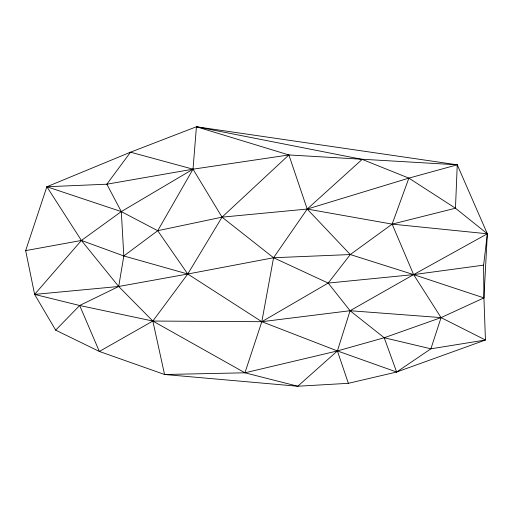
<?xml version="1.0" encoding="UTF-8"?>
<svg xmlns="http://www.w3.org/2000/svg" width="513" height="513" viewBox="0 0 513 513"><rect width="100%" height="100%" fill="white"/><g stroke="black" fill="none" stroke-linecap="round" stroke-linejoin="round"><path stroke-width="0.77" d="M457.25 164.808L455.467 208.22L487.35 233.787L483.932 297.893L485.445 340.023L396.652 372.028L348.372 383.32L297.758 386.238L164.558 374.496L99.362 351.456L55.673 330.148L34.615 294.404L25.65 250.626L46.869 186.751L130.52 152.188L196.428 126.762L457.25 164.808L487.35 233.787L483.592 265.15L483.932 297.893L441.065 317.611L384.199 337.746L337.4 350.937L244.938 372.804L164.558 374.496L152.842 321.048L118.683 286.485L81.407 240.456L46.869 186.751L106.839 184.205L193.023 169.181L288.883 154.952L457.25 164.808L408.874 178.126L307.21 209.06L222.039 217.153L157.715 230.709L123.825 255.955L118.683 286.485L79.669 305.504L55.673 330.148M483.932 297.893L413.613 274.609L350.283 254.551L273.564 257.738L187.758 274.013L157.715 230.709L193.023 169.181L196.428 126.762L362.165 159.389L408.874 178.126L455.467 208.22L392.137 224.123L350.283 254.551L328.179 283.073L261.816 321.702L152.842 321.048L79.669 305.504L34.615 294.404L81.407 240.456L121.299 211.593L193.023 169.181L222.039 217.153L273.564 257.738L328.179 283.073L350.084 310.718L384.199 337.746L430.894 348.814L485.445 340.023L441.065 317.611L350.084 310.718L261.816 321.702L187.758 274.013L123.825 255.955L81.407 240.456L25.65 250.626M196.428 126.762L288.883 154.952L307.21 209.06L392.137 224.123L487.35 233.787L413.613 274.609L350.084 310.718L337.4 350.937L297.758 386.238L244.938 372.804L261.816 321.702L273.564 257.738L307.21 209.06L362.165 159.389M408.874 178.126L392.137 224.123L413.613 274.609L441.065 317.611L430.894 348.814L396.652 372.028L337.4 350.937L261.816 321.702M79.669 305.504L99.362 351.456L152.842 321.048L187.758 274.013L222.039 217.153L288.883 154.952M187.758 274.013L118.683 286.485L34.615 294.404M483.592 265.15L413.613 274.609L328.179 283.073M193.023 169.181L130.52 152.188L106.839 184.205L121.299 211.593L123.825 255.955M46.869 186.751L121.299 211.593L157.715 230.709M152.842 321.048L244.938 372.804M307.21 209.06L350.283 254.551M384.199 337.746L396.652 372.028M337.4 350.937L348.372 383.32"/></g></svg>
